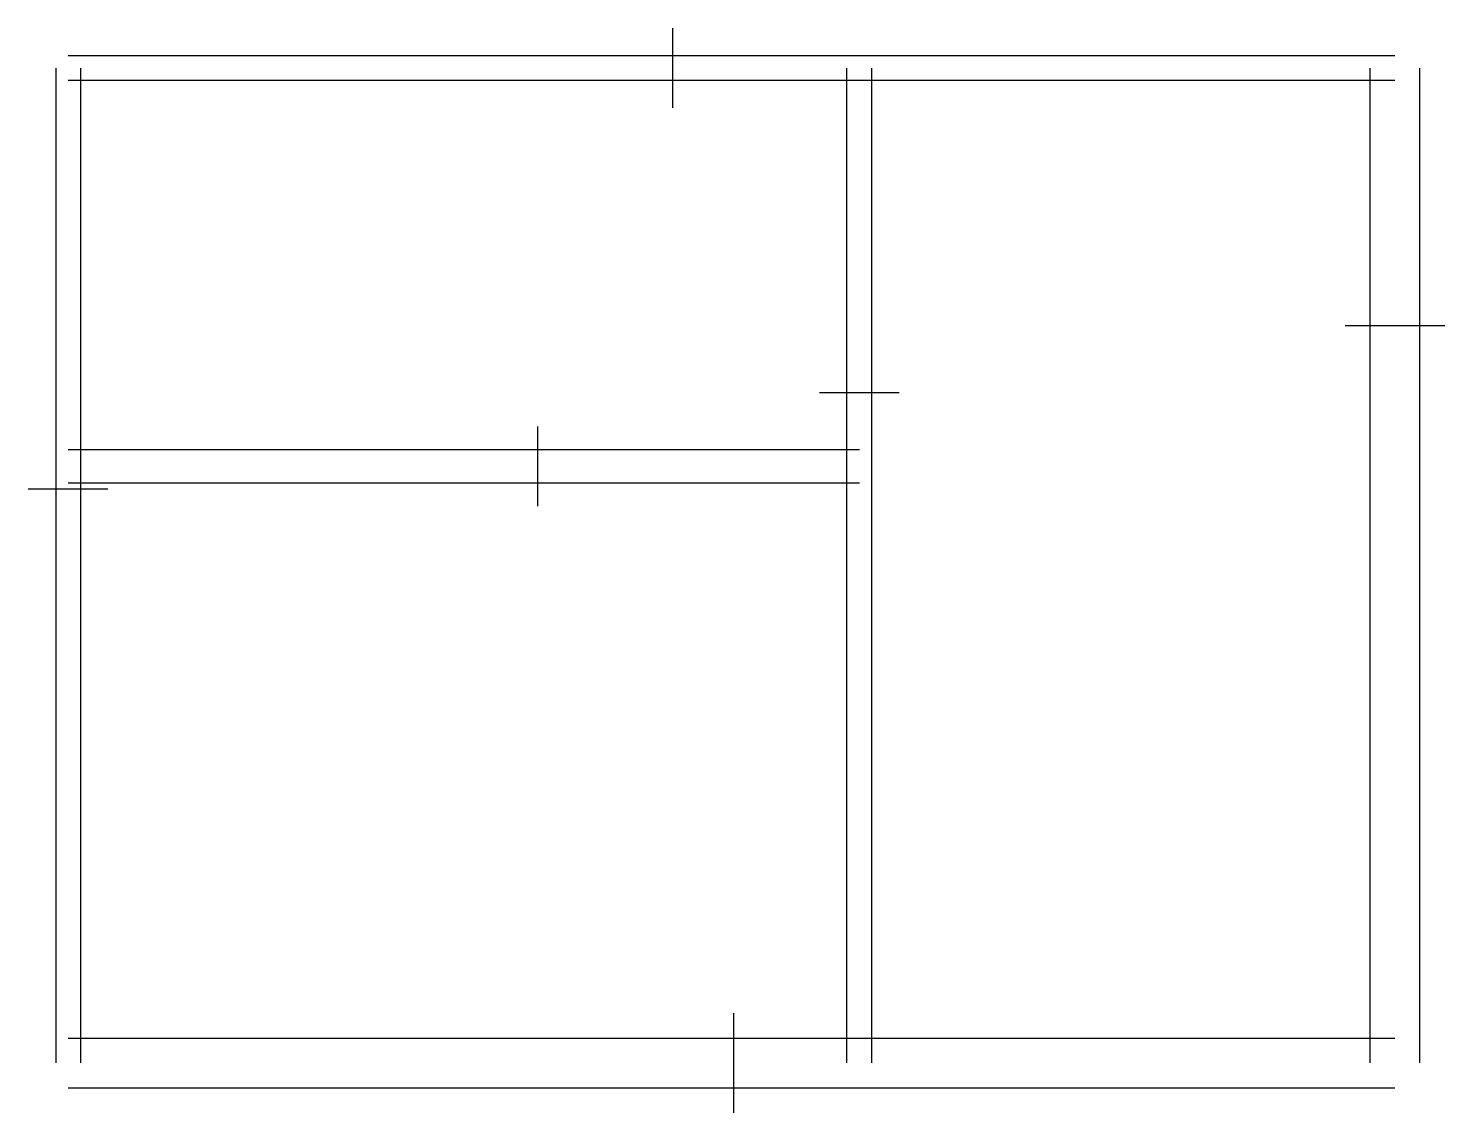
# Model space of a CAD drawing. Header units: millimetres. Extents: x -240 to 8300, y -300 to 6240.
import ezdxf

# ---------------------------------------------------------------- set-up
doc = ezdxf.new("R2010")
doc.units = ezdxf.units.MM
doc.layers.add('OPENING', color=4, linetype='Continuous')
doc.layers.add('WALL', color=7, linetype='Continuous')

msp = doc.modelspace()

# ---------------------------------------------------------------- linework, layer by layer
at = {"layer": 'OPENING'}
for p, q in [((3644.2, 6240), (3644.2, 5760)), ((8300, 4445.5), (7700, 4445.5)), ((5011, 4041.6), (4531, 4041.6)), ((2833, 3359), (2833, 3839)), ((-240, 3461.8), (240, 3461.8)), ((4014.4, -300), (4014.4, 300))]:
    msp.add_line(p, q, dxfattribs=at)
at = {"layer": 'WALL'}
for p, q in [((8000, 6075), (0, 6075)), ((-75, 6000), (-75, 0)), ((75, 6000), (75, 0)), ((4696, 0), (4696, 6000)), ((4846, 0), (4846, 6000)), ((7850, 0), (7850, 6000)), ((8150, 0), (8150, 6000)), ((8000, 5925), (0, 5925)), ((0, 3699), (4771, 3699)), ((0, 3499), (4771, 3499)), ((0, 150), (8000, 150)), ((0, -150), (8000, -150))]:
    msp.add_line(p, q, dxfattribs=at)

doc.saveas('drawing.dxf')
